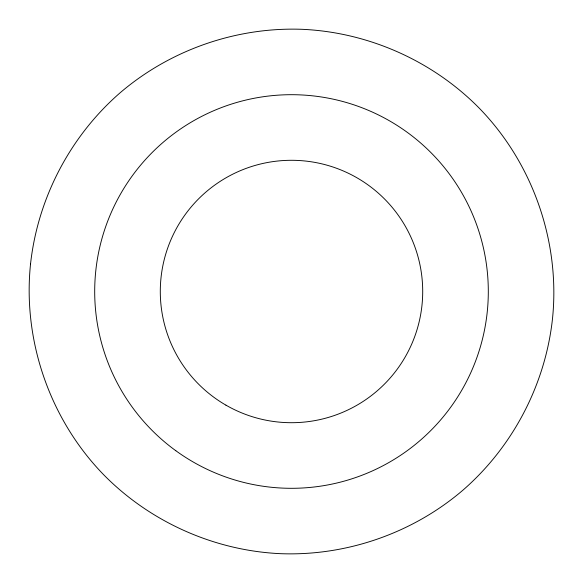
<?xml version="1.0" encoding="UTF-8"?>
<svg xmlns="http://www.w3.org/2000/svg" width="583" height="583" viewBox="0 0 583 583"><rect width="100%" height="100%" fill="white"/><g stroke="black" fill="none" stroke-linecap="round" stroke-linejoin="round"><path stroke-width="0.87" d="M30.527 264.07C22.533 340.829 50.072 419.906 104.014 475.094C150.443 522.142 214.486 550.658 280.51 553.675C346.557 556.197 412.764 533.139 462.96 490.143C512.829 446.767 545.309 384.634 552.473 318.93C560.467 242.171 532.928 163.094 478.986 107.906C432.557 60.858 368.514 32.342 302.49 29.325C236.443 26.803 170.236 49.861 120.04 92.857C70.171 136.233 37.691 198.366 30.527 264.07M175.818 450.717A196.806 196.806 0 0 0 487.228 312.073A196.806 196.806 0 0 0 211.454 111.71A196.806 196.806 0 0 0 175.818 450.717M225.898 405.127A131.204 131.204 0 0 0 422.704 291.5A131.204 131.204 0 0 0 225.898 177.873A131.204 131.204 0 0 0 225.898 405.127"/></g></svg>
